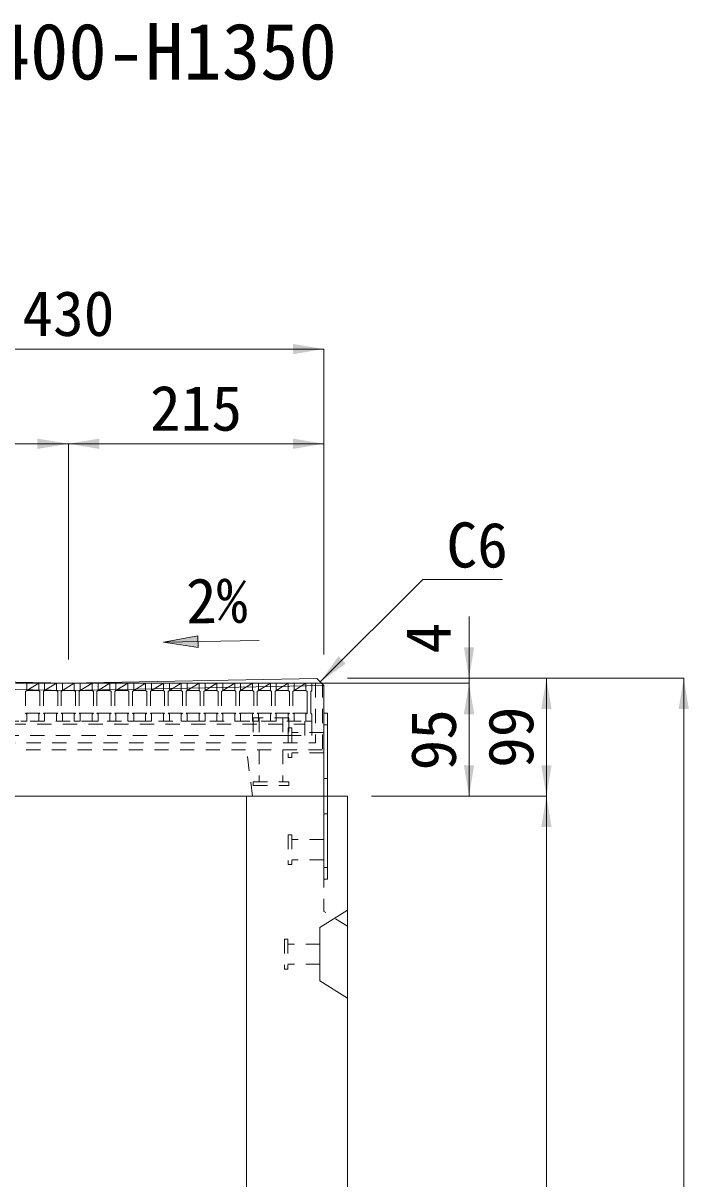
# Model space of a CAD drawing. Units: millimetres at full size, sheet at 1:40; some dimension numbers follow another scale. Extents: x 69750 to 116230, y -28801 to 513.
# Drawn here: x 93544 to 94105, y -22857 to -21884 of the extents above; entities that cross this region are included whole.
import ezdxf
from ezdxf.enums import TextEntityAlignment as Align

# ---------------------------------------------------------------- set-up
doc = ezdxf.new("R2010")
doc.units = ezdxf.units.MM
doc.header["$LTSCALE"] = 40
doc.linetypes.add('USER1', pattern=[0.54, 0.3, -0.24])
for name, color, linetype, lineweight in [('インサート', 92, 'USER1', 5), ('グレーチング', 7, 'USER1', 5), ('ジョイントプレート', 7, 'USER1', 9), ('受枠', 3, 'USER1', 9), ('寸法線', 7, 'Continuous', 9), ('引出線', 4, 'Continuous', 9), ('本体', 7, 'Continuous', 20)]:
    doc.layers.add(name, color=color, linetype=linetype, lineweight=lineweight)
doc.layers.add('文字', color=7, linetype='Continuous')
doc.styles.add('ＭＳ ゴシック', font='')
doc.styles.get('ＭＳ ゴシック').set_extended_font_data('MS Gothic')

# ---------------------------------------------------------------- blocks, each defined once
blk = doc.blocks.new('filled_arrow')
at = {"color": 0, "linetype": 'Continuous', "lineweight": -2}
blk.add_solid([(7.5, 1.25), (0, 0), (7.5, -1.25)], dxfattribs=at)

msp = doc.modelspace()

# ---------------------------------------------------------------- hatches: boundary and pattern name
at = {"layer": '引出線'}
msp.add_hatch(color=256, dxfattribs=at).paths.add_polyline_path([(93691.42, -22399.42), (93691.62, -22409.17), (93662.28, -22404.88)])

# ---------------------------------------------------------------- linework, layer by layer
at = {"layer": 'インサート'}
for p, q in [((93737.83, -22468.45), (93737.83, -22483.45)), ((93767.83, -22468.45), (93737.83, -22468.45)), ((93742.83, -22468.45), (93742.83, -22483.45)), ((93762.83, -22468.45), (93762.83, -22483.45)), ((93767.83, -22468.45), (93767.83, -22483.45)), ((93767.83, -22483.45), (93737.83, -22483.45)), ((93767.32, -22476.95), (93767.32, -22501.95)), ((93770.32, -22476.95), (93767.32, -22476.95)), ((93770.33, -22476.95), (93767.32, -22476.95)), ((93767.32, -22476.95), (93767.32, -22501.95)), ((93770.32, -22476.95), (93770.32, -22501.95)), ((93797.32, -22480.95), (93770.32, -22480.95)), ((93770.33, -22476.95), (93770.33, -22501.95)), ((93797.33, -22480.95), (93770.33, -22480.95)), ((93797.32, -22480.95), (93797.32, -22497.95)), ((93742.83, -22495.45), (93742.83, -22522.45)), ((93762.83, -22495.45), (93762.83, -22522.45)), ((93770.32, -22501.95), (93767.32, -22501.95)), ((93770.33, -22501.95), (93767.32, -22501.95)), ((93797.32, -22497.95), (93770.32, -22497.95)), ((93797.33, -22497.95), (93770.33, -22497.95)), ((93737.83, -22522.45), (93767.83, -22522.45)), ((93737.83, -22525.45), (93737.83, -22522.45)), ((93767.83, -22525.45), (93767.83, -22522.45)), ((93737.83, -22525.45), (93767.83, -22525.45)), ((93767.32, -22566.95), (93767.32, -22591.95)), ((93770.32, -22566.95), (93767.32, -22566.95)), ((93770.32, -22566.95), (93770.32, -22591.95)), ((93797.33, -22570.95), (93770.32, -22570.95)), ((93797.33, -22570.95), (93797.33, -22587.95)), ((93770.32, -22591.95), (93767.32, -22591.95)), ((93797.33, -22587.95), (93770.32, -22587.95)), ((93764.12, -22654.95), (93764.12, -22679.95)), ((93767.12, -22654.95), (93764.12, -22654.95)), ((93767.12, -22654.95), (93767.12, -22679.95)), ((93794.12, -22658.95), (93767.12, -22658.95)), ((93794.12, -22658.95), (93794.12, -22675.96)), ((93794.12, -22675.95), (93767.12, -22675.95)), ((93767.12, -22679.95), (93764.12, -22679.95))]:
    msp.add_line(p, q, dxfattribs=at)
at = {"layer": 'グレーチング'}
for p, q in [((93787.33, -22439.45), (93377.33, -22439.45)), ((93542.33, -22439.45), (93547.33, -22439.45)), ((93547.33, -22445.45), (93546.33, -22446.45)), ((93547.33, -22439.45), (93547.33, -22445.45)), ((93547.33, -22445.45), (93557.33, -22439.45)), ((93547.33, -22445.45), (93557.33, -22445.45)), ((93557.33, -22439.45), (93562.33, -22439.45)), ((93557.33, -22439.45), (93557.33, -22445.45)), ((93557.33, -22445.45), (93558.33, -22446.45)), ((93562.33, -22445.45), (93561.33, -22446.45)), ((93562.33, -22439.45), (93562.33, -22445.45)), ((93562.33, -22445.45), (93572.33, -22439.45)), ((93562.33, -22445.45), (93572.33, -22445.45)), ((93572.33, -22439.45), (93577.33, -22439.45)), ((93572.33, -22439.45), (93572.33, -22445.45)), ((93572.33, -22445.45), (93573.33, -22446.45)), ((93577.33, -22445.45), (93576.33, -22446.45)), ((93577.33, -22439.45), (93577.33, -22445.45)), ((93577.33, -22445.45), (93587.33, -22439.45)), ((93577.33, -22445.45), (93587.33, -22445.45)), ((93587.33, -22439.45), (93592.33, -22439.45)), ((93587.33, -22439.45), (93587.33, -22445.45)), ((93587.33, -22445.45), (93588.33, -22446.45)), ((93592.33, -22445.45), (93591.33, -22446.45)), ((93592.33, -22439.45), (93592.33, -22445.45)), ((93592.33, -22445.45), (93602.33, -22439.45)), ((93592.33, -22445.45), (93602.33, -22445.45)), ((93602.33, -22439.45), (93607.33, -22439.45)), ((93602.33, -22439.45), (93602.33, -22445.45)), ((93602.33, -22445.45), (93603.33, -22446.45)), ((93607.33, -22445.45), (93606.33, -22446.45)), ((93607.33, -22439.45), (93607.33, -22445.45)), ((93607.33, -22445.45), (93617.33, -22439.45)), ((93607.33, -22445.45), (93617.33, -22445.45)), ((93617.33, -22439.45), (93622.33, -22439.45)), ((93617.33, -22439.45), (93617.33, -22445.45)), ((93617.33, -22445.45), (93618.33, -22446.45)), ((93622.33, -22445.45), (93621.33, -22446.45)), ((93622.33, -22439.45), (93622.33, -22445.45)), ((93622.33, -22445.45), (93632.33, -22439.45)), ((93622.33, -22445.45), (93632.33, -22445.45)), ((93632.33, -22439.45), (93632.33, -22445.45)), ((93632.33, -22439.45), (93637.33, -22439.45)), ((93632.33, -22445.45), (93633.33, -22446.45)), ((93637.33, -22445.45), (93636.33, -22446.45)), ((93637.33, -22439.45), (93637.33, -22445.45)), ((93637.33, -22445.45), (93647.33, -22439.45)), ((93637.33, -22445.45), (93647.33, -22445.45)), ((93647.33, -22439.45), (93647.33, -22445.45)), ((93647.33, -22439.45), (93652.33, -22439.45)), ((93647.33, -22445.45), (93648.33, -22446.45)), ((93652.33, -22445.45), (93651.33, -22446.45)), ((93652.33, -22439.45), (93652.33, -22445.45)), ((93652.33, -22445.45), (93662.33, -22439.45)), ((93652.33, -22445.45), (93662.33, -22445.45)), ((93662.33, -22439.45), (93667.33, -22439.45)), ((93662.33, -22439.45), (93662.33, -22445.45)), ((93662.33, -22445.45), (93663.33, -22446.45)), ((93667.33, -22445.45), (93666.33, -22446.45)), ((93667.33, -22439.45), (93667.33, -22445.45)), ((93667.33, -22445.45), (93677.33, -22439.45)), ((93667.33, -22445.45), (93677.33, -22445.45)), ((93677.33, -22439.45), (93682.33, -22439.45)), ((93677.33, -22439.45), (93677.33, -22445.45)), ((93677.33, -22445.45), (93678.33, -22446.45)), ((93682.33, -22445.45), (93681.33, -22446.45)), ((93682.33, -22439.45), (93682.33, -22445.45)), ((93682.33, -22445.45), (93692.33, -22439.45)), ((93682.33, -22445.45), (93692.33, -22445.45)), ((93692.33, -22439.45), (93697.33, -22439.45)), ((93692.33, -22439.45), (93692.33, -22445.45)), ((93692.33, -22445.45), (93693.33, -22446.45)), ((93697.33, -22445.45), (93696.33, -22446.45)), ((93697.33, -22439.45), (93697.33, -22445.45)), ((93697.33, -22445.45), (93707.33, -22439.45)), ((93697.33, -22445.45), (93707.33, -22445.45)), ((93707.33, -22439.45), (93712.33, -22439.45)), ((93707.33, -22439.45), (93707.33, -22445.45)), ((93707.33, -22445.45), (93708.33, -22446.45)), ((93712.33, -22445.45), (93711.33, -22446.45)), ((93712.33, -22439.45), (93712.33, -22445.45)), ((93712.33, -22445.45), (93722.33, -22439.45)), ((93712.33, -22445.45), (93722.33, -22445.45)), ((93722.33, -22439.45), (93722.33, -22445.45)), ((93722.33, -22439.45), (93727.33, -22439.45)), ((93722.33, -22445.45), (93723.33, -22446.45)), ((93727.33, -22445.45), (93726.33, -22446.45)), ((93727.33, -22439.45), (93727.33, -22445.45)), ((93727.33, -22445.45), (93737.33, -22439.45)), ((93727.33, -22445.45), (93737.33, -22445.45)), ((93737.33, -22439.45), (93737.33, -22445.45)), ((93737.33, -22445.45), (93738.33, -22446.45)), ((93742.33, -22445.45), (93741.33, -22446.45)), ((93742.33, -22439.45), (93742.33, -22445.45)), ((93742.33, -22445.45), (93752.33, -22439.45)), ((93742.33, -22445.45), (93752.33, -22445.45)), ((93752.33, -22439.45), (93752.33, -22445.45)), ((93752.33, -22445.45), (93753.33, -22446.45)), ((93757.33, -22445.45), (93756.33, -22446.45)), ((93757.33, -22439.45), (93757.33, -22445.45)), ((93757.33, -22445.45), (93767.33, -22439.45)), ((93757.33, -22445.45), (93767.33, -22445.45)), ((93767.33, -22439.45), (93767.33, -22445.45)), ((93767.33, -22445.45), (93768.33, -22446.45)), ((93772.33, -22445.45), (93771.33, -22446.45)), ((93772.33, -22439.45), (93772.33, -22445.45)), ((93772.33, -22445.45), (93782.33, -22439.45)), ((93772.33, -22445.45), (93782.33, -22445.45)), ((93546.33, -22446.45), (93546.33, -22464.45)), ((93558.33, -22446.45), (93558.33, -22464.45)), ((93561.33, -22446.45), (93561.33, -22464.45)), ((93573.33, -22446.45), (93573.33, -22464.45)), ((93576.33, -22446.45), (93576.33, -22464.45)), ((93588.33, -22446.45), (93588.33, -22464.45)), ((93591.33, -22446.45), (93591.33, -22464.45)), ((93603.33, -22446.45), (93603.33, -22464.45)), ((93606.33, -22446.45), (93606.33, -22464.45)), ((93618.33, -22446.45), (93618.33, -22464.45)), ((93621.33, -22446.45), (93621.33, -22464.45)), ((93633.33, -22446.45), (93633.33, -22464.45)), ((93636.33, -22446.45), (93636.33, -22464.45)), ((93648.33, -22446.45), (93648.33, -22464.45)), ((93651.33, -22446.45), (93651.33, -22464.45)), ((93663.33, -22446.45), (93663.33, -22464.45)), ((93666.33, -22446.45), (93666.33, -22464.45)), ((93678.33, -22446.45), (93678.33, -22464.45)), ((93681.33, -22446.45), (93681.33, -22464.45)), ((93693.33, -22446.45), (93693.33, -22464.45)), ((93696.33, -22446.45), (93696.33, -22464.45)), ((93708.33, -22446.45), (93708.33, -22464.45)), ((93711.33, -22446.45), (93711.33, -22464.45)), ((93723.33, -22446.45), (93723.33, -22464.45)), ((93726.33, -22446.45), (93726.33, -22464.45)), ((93738.33, -22446.45), (93738.33, -22464.45)), ((93741.33, -22446.45), (93741.33, -22464.45)), ((93753.33, -22446.45), (93753.33, -22464.45)), ((93756.33, -22446.45), (93756.33, -22464.45)), ((93768.33, -22446.45), (93768.33, -22464.45)), ((93771.33, -22446.45), (93771.33, -22464.45)), ((93547.33, -22465.45), (93546.33, -22464.45)), ((93546.33, -22464.45), (93558.33, -22464.45)), ((93547.33, -22471.45), (93547.33, -22465.45)), ((93557.33, -22465.45), (93558.33, -22464.45)), ((93557.33, -22471.45), (93557.33, -22465.45)), ((93562.33, -22465.45), (93561.33, -22464.45)), ((93561.33, -22464.45), (93573.33, -22464.45)), ((93562.33, -22471.45), (93562.33, -22465.45)), ((93572.33, -22465.45), (93573.33, -22464.45)), ((93572.33, -22471.45), (93572.33, -22465.45)), ((93577.33, -22465.45), (93576.33, -22464.45)), ((93576.33, -22464.45), (93588.33, -22464.45)), ((93577.33, -22471.45), (93577.33, -22465.45)), ((93587.33, -22465.45), (93588.33, -22464.45)), ((93587.33, -22471.45), (93587.33, -22465.45)), ((93592.33, -22465.45), (93591.33, -22464.45)), ((93591.33, -22464.45), (93603.33, -22464.45)), ((93592.33, -22471.45), (93592.33, -22465.45)), ((93602.33, -22465.45), (93603.33, -22464.45)), ((93602.33, -22471.45), (93602.33, -22465.45)), ((93607.33, -22465.45), (93606.33, -22464.45)), ((93606.33, -22464.45), (93618.33, -22464.45)), ((93607.33, -22471.45), (93607.33, -22465.45)), ((93617.33, -22465.45), (93618.33, -22464.45)), ((93617.33, -22471.45), (93617.33, -22465.45)), ((93622.33, -22465.45), (93621.33, -22464.45)), ((93621.33, -22464.45), (93633.33, -22464.45)), ((93622.33, -22471.45), (93622.33, -22465.45)), ((93632.33, -22465.45), (93633.33, -22464.45)), ((93632.33, -22471.45), (93632.33, -22465.45)), ((93637.33, -22465.45), (93636.33, -22464.45)), ((93636.33, -22464.45), (93648.33, -22464.45)), ((93637.33, -22471.45), (93637.33, -22465.45)), ((93647.33, -22465.45), (93648.33, -22464.45)), ((93647.33, -22471.45), (93647.33, -22465.45)), ((93652.33, -22465.45), (93651.33, -22464.45)), ((93651.33, -22464.45), (93663.33, -22464.45)), ((93652.33, -22471.45), (93652.33, -22465.45)), ((93662.33, -22465.45), (93663.33, -22464.45)), ((93662.33, -22471.45), (93662.33, -22465.45)), ((93667.33, -22465.45), (93666.33, -22464.45)), ((93666.33, -22464.45), (93678.33, -22464.45)), ((93667.33, -22471.45), (93667.33, -22465.45)), ((93677.33, -22465.45), (93678.33, -22464.45)), ((93677.33, -22471.45), (93677.33, -22465.45)), ((93682.33, -22465.45), (93681.33, -22464.45)), ((93681.33, -22464.45), (93693.33, -22464.45)), ((93682.33, -22471.45), (93682.33, -22465.45)), ((93692.33, -22465.45), (93693.33, -22464.45)), ((93692.33, -22471.45), (93692.33, -22465.45)), ((93697.33, -22465.45), (93696.33, -22464.45)), ((93696.33, -22464.45), (93708.33, -22464.45)), ((93697.33, -22471.45), (93697.33, -22465.45)), ((93707.33, -22465.45), (93708.33, -22464.45)), ((93707.33, -22471.45), (93707.33, -22465.45)), ((93712.33, -22465.45), (93711.33, -22464.45)), ((93711.33, -22464.45), (93723.33, -22464.45)), ((93712.33, -22471.45), (93712.33, -22465.45)), ((93722.33, -22465.45), (93723.33, -22464.45)), ((93722.33, -22471.45), (93722.33, -22465.45)), ((93727.33, -22465.45), (93726.33, -22464.45)), ((93726.33, -22464.45), (93738.33, -22464.45)), ((93727.33, -22471.45), (93727.33, -22465.45)), ((93737.33, -22465.45), (93738.33, -22464.45)), ((93737.33, -22471.45), (93737.33, -22465.45)), ((93742.33, -22465.45), (93741.33, -22464.45)), ((93741.33, -22464.45), (93753.33, -22464.45)), ((93742.33, -22471.45), (93742.33, -22465.45)), ((93752.33, -22465.45), (93753.33, -22464.45)), ((93752.33, -22471.45), (93752.33, -22465.45)), ((93757.33, -22465.45), (93756.33, -22464.45)), ((93756.33, -22464.45), (93768.33, -22464.45)), ((93757.33, -22471.45), (93757.33, -22465.45)), ((93767.33, -22465.45), (93768.33, -22464.45)), ((93767.33, -22471.45), (93767.33, -22465.45)), ((93772.33, -22465.45), (93771.33, -22464.45)), ((93771.33, -22464.45), (93783.33, -22464.45)), ((93772.33, -22471.45), (93772.33, -22465.45)), ((93542.33, -22471.45), (93547.33, -22471.45)), ((93557.33, -22471.45), (93562.33, -22471.45)), ((93572.33, -22471.45), (93577.33, -22471.45)), ((93587.33, -22471.45), (93592.33, -22471.45)), ((93602.33, -22471.45), (93607.33, -22471.45)), ((93617.33, -22471.45), (93622.33, -22471.45)), ((93632.33, -22471.45), (93637.33, -22471.45)), ((93647.33, -22471.45), (93652.33, -22471.45)), ((93662.33, -22471.45), (93667.33, -22471.45)), ((93677.33, -22471.45), (93682.33, -22471.45)), ((93692.33, -22471.45), (93697.33, -22471.45)), ((93707.33, -22471.45), (93712.33, -22471.45)), ((93722.33, -22471.45), (93727.33, -22471.45)), ((93737.33, -22471.45), (93742.33, -22471.45)), ((93752.33, -22471.45), (93757.33, -22471.45)), ((93767.33, -22471.45), (93772.33, -22471.45))]:
    msp.add_line(p, q, dxfattribs=at)
at = {"layer": 'グレーチング', "linetype": 'Continuous'}
for p, q in [((93782.33, -22439.45), (93787.33, -22439.45)), ((93782.33, -22439.45), (93782.33, -22445.45)), ((93782.33, -22445.45), (93783.33, -22446.45)), ((93787.33, -22445.45), (93786.33, -22446.45)), ((93787.33, -22439.45), (93787.33, -22445.45)), ((93783.33, -22446.45), (93783.33, -22464.45)), ((93786.33, -22446.45), (93786.33, -22464.45)), ((93782.33, -22465.45), (93783.33, -22464.45)), ((93782.33, -22471.45), (93782.33, -22465.45)), ((93787.33, -22465.45), (93786.33, -22464.45)), ((93787.33, -22471.45), (93787.33, -22465.45)), ((93782.33, -22471.45), (93787.33, -22471.45)), ((93787.33, -22471.45), (93782.33, -22471.45))]:
    msp.add_line(p, q, dxfattribs=at)
at = {"layer": 'ジョイントプレート'}
for p, q in [((93800.53, -22474.45), (93797.33, -22474.45)), ((93800.53, -22519.45), (93797.33, -22519.45)), ((93800.53, -22549.45), (93797.33, -22549.45)), ((93800.53, -22594.45), (93797.33, -22594.45))]:
    msp.add_line(p, q, dxfattribs=at)
at = {"layer": 'ジョイントプレート', "linetype": 'Continuous'}
msp.add_lwpolyline([(93797.33, -22604.45), (93797.33, -22464.45), (93800.53, -22464.45), (93800.53, -22604.45)], close=True, dxfattribs=at)
at = {"layer": '受枠'}
for p, q in [((93796.33, -22439.45), (93368.33, -22439.45)), ((93790.33, -22439.45), (93790.33, -22489.45)), ((93796.33, -22439.45), (93796.33, -22495.45)), ((93374.33, -22489.45), (93790.33, -22489.45)), ((93796.33, -22495.45), (93368.33, -22495.45))]:
    msp.add_line(p, q, dxfattribs=at)
at = {"layer": '受枠', "lineweight": 5}
for p, q in [((93377.33, -22471.45), (93787.33, -22471.45)), ((93383.33, -22473.75), (93781.33, -22473.75)), ((93781.33, -22471.45), (93781.33, -22483.45)), ((93787.33, -22471.45), (93787.33, -22489.45)), ((93377.33, -22483.45), (93787.33, -22483.45))]:
    msp.add_line(p, q, dxfattribs=at)
at = {"layer": '寸法線'}
for p, q in [((93367.32, -22158.06), (93797.33, -22158.06)), ((93797.33, -22415.15), (93797.33, -22158.06)), ((93367.33, -22237.77), (93582.33, -22237.77)), ((93582.33, -22419.45), (93582.33, -22237.77)), ((93582.33, -22237.77), (93797.33, -22237.77)), ((93582.33, -22419.45), (93582.33, -22237.77)), ((93797.33, -22415.15), (93797.33, -22237.77)), ((93919.56, -22491.45), (93919.56, -22383.15)), ((93817.32, -22435.15), (94100.28, -22435.15)), ((93817.32, -22435.15), (93919.56, -22435.15)), ((93817.33, -22435.15), (93984.69, -22435.15)), ((93984.69, -22435.15), (93984.69, -22534.45)), ((94100.28, -22435.15), (94100.28, -23984.45)), ((93602.33, -22439.45), (93919.56, -22439.45)), ((93602.33, -22439.45), (93919.56, -22439.45)), ((93919.56, -22534.45), (93919.56, -22439.45)), ((93837.33, -22534.45), (93984.69, -22534.45)), ((93837.33, -22534.45), (93984.69, -22534.45)), ((93837.33, -22534.45), (93919.56, -22534.45)), ((93984.69, -22534.45), (93984.69, -23984.45))]:
    msp.add_line(p, q, dxfattribs=at)
at = {"layer": '引出線', "lineweight": 13}
msp.add_line((93743.01, -22403.27), (93662.27, -22404.88), dxfattribs=at)
at = {"layer": '引出線'}
msp.add_lwpolyline([(93794.33, -22438.21), (93880.57, -22351.97), (93947.68, -22351.97)], dxfattribs=at)
at = {"layer": '引出線', "lineweight": 13}
msp.add_lwpolyline([(93691.42, -22399.42), (93691.62, -22409.17), (93662.28, -22404.88)], close=True, dxfattribs=at)
at = {"layer": '本体'}
for p, q in [((93373.32, -22435.27), (93582.33, -22439.45)), ((93582.33, -22439.45), (93791.33, -22435.27)), ((93791.33, -22435.27), (93797.33, -22441.15)), ((93797.33, -22441.15), (93797.33, -22534.45)), ((93817.33, -22534.45), (93367.33, -22534.45)), ((93732.33, -22963.92), (93732.33, -22534.45)), ((93817.33, -23984.45), (93817.33, -22534.45))]:
    msp.add_line(p, q, dxfattribs=at)
at = {"layer": '本体', "lineweight": 5}
for p, q in [((93367.33, -22441.15), (93582.33, -22445.45)), ((93582.33, -22445.45), (93797.32, -22441.15)), ((93817.33, -22630.46), (93794.12, -22644.95)), ((93794.12, -22644.95), (93794.12, -22689.96)), ((93817.33, -22704.46), (93794.12, -22689.96))]:
    msp.add_line(p, q, dxfattribs=at)
at = {"layer": '本体', "linetype": 'USER1', "lineweight": 9}
msp.add_line((93737.32, -22534.45), (93732.32, -22495.45), dxfattribs=at)
at = {"layer": '本体', "linetype": 'USER1', "lineweight": 5}
for p in [(93797.33, -22534.45), (93817.33, -22643.96)]:
    msp.add_line(p, (93797.33, -22631.45), dxfattribs=at)

# ---------------------------------------------------------------- block references
at = {"layer": '寸法線', "xscale": 3.47, "yscale": 3.47}
for p, rotation in [((93797.33, -22158.06), 180), ((93582.33, -22237.77), 180), ((93797.33, -22237.77), 180), ((93919.56, -22435.15), 90), ((93984.69, -22435.15), 270), ((94100.28, -22435.15), 270), ((93919.56, -22439.45), 270), ((93919.56, -22439.45), 270), ((93919.56, -22534.45), 90), ((93984.69, -22534.45), 90), ((93984.69, -22534.45), 270)]:
    msp.add_blockref('filled_arrow', p, dxfattribs=dict(at, rotation=rotation))
msp.add_blockref('filled_arrow', (93582.33, -22237.77), dxfattribs=at)
at = {"layer": '引出線', "xscale": 3.47, "yscale": 3.47, "rotation": 45}
msp.add_blockref('filled_arrow', (93794.33, -22438.21), dxfattribs=at)

# ---------------------------------------------------------------- texts
at = {"layer": '寸法線', "style": 'ＭＳ ゴシック'}
for s, p in [('430', (93582.33, -22128.06)), ('215', (93689.83, -22207.77))]:
    msp.add_text(s, height=37.98, dxfattribs=at).set_placement(p, align=Align.MIDDLE_CENTER)
for s, p in [('4', (93885.21, -22401.47)), ('95', (93889.56, -22486.95)), ('99', (93954.69, -22484.8))]:
    msp.add_text(s, height=37.98, rotation=90, dxfattribs=at).set_placement(p, align=Align.MIDDLE_CENTER)
at = {"layer": '引出線', "style": 'ＭＳ ゴシック'}
msp.add_text('C6', height=37.98, dxfattribs=at).set_placement((93900.57, -22303.97), align=Align.TOP_LEFT)
msp.add_text('2%', height=37.98, rotation=1, dxfattribs=at).set_placement((93707.2, -22369.7), align=Align.MIDDLE_CENTER)
at = {"layer": '文字', "style": 'ＭＳ ゴシック'}
msp.add_text('300×400-H1350', height=47.47, dxfattribs=at).set_placement((93582.33, -21907.41), align=Align.MIDDLE_CENTER)

doc.saveas('drawing.dxf')
